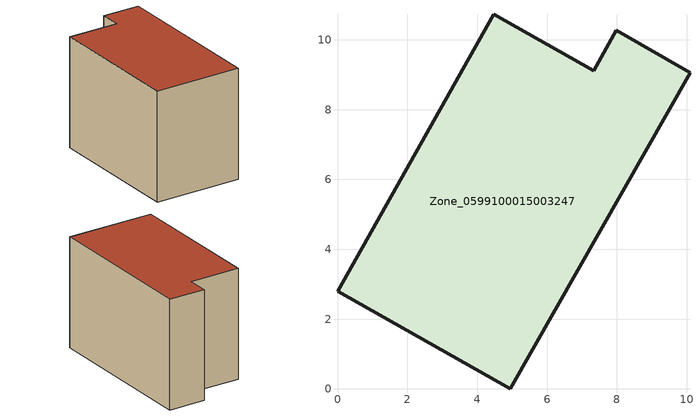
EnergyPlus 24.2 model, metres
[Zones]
Zone_0599100015003247
 floor ground (C_G): 4.95,0 0,2.8 4.48,10.74 7.34,9.11 7.99,10.27 10.09,9.06 z1.75
 wall outside (C_F): 0,2.8 4.95,0 10.09,9.06 7.99,10.27 7.34,9.11 4.48,10.74 0,2.8 z1.75:8.89
 roof outside (C_R): 4.48,10.74 0,2.8 4.95,0 10.09,9.06 7.99,10.27 7.34,9.11 z8.89
[BUILDING]
Pand.0599100015003247: North Axis=0; Terrain=City; Loads Convergence Tolerance Value=0.04; Temperature Convergence Tolerance Value=0.4; Solar Distribution=FullExterior; Maximum Number of Warmup Days=25; Minimum Number of Warmup Days=1
[Site:Location]
Rotterdam.The.Hague.AP_ZH_NLD Design_Conditions: Latitude=51.96; Longitude=4.45; Time Zone=1; Elevation=-4.5
[SITE:GROUNDTEMPERATURE:BUILDINGSURFACE]
18, 18, 18, 18, 18, 18, 18, 18, 18, 18, 18, 18
[MATERIAL] Thermal Absorptance=0.9; Solar Absorptance=0.7; Visible Absorptance=0.7
Name | Roughness | Thickness | Conductivity | Density | Specific Heat
G.TI.1975-1991 | MediumSmooth | 0.15 | 0.288461 | 540 | 1210
F.TI.1975-1991 | Rough | 0.3 | 0.230769 | 1920 | 840
R.TI.1975-1991 | MediumRough | 0.2 | 0.153846 | 1500 | 1000
[CONSTRUCTION]
C_G: G.TI.1975-1991
C_F: F.TI.1975-1991
C_R: R.TI.1975-1991
[ZONE]
Zone_0599100015003247: Type=1; Multiplier=1; Ceiling Height=Autocalculate; Volume=Autocalculate; Floor Area=autocalculate; Part of Total Floor Area=Yes
[ZONEINFILTRATION:DESIGNFLOWRATE]
Infil_Zone_0599100015003247: Zone or ZoneList or Space or SpaceList=Zone_0599100015003247; Schedule=AlwaysOn; Design Flow Rate Calculation Method=Flow/Area; Flow Rate per Floor Area=0.003; Constant Term Coefficient=1; Temperature Term Coefficient=0; Velocity Term Coefficient=0; Velocity Squared Term Coefficient=0
[HVACTEMPLATE:ZONE:IDEALLOADSAIRSYSTEM]
Zone_0599100015003247: Maximum Heating Supply Air Temperature=50; Minimum Cooling Supply Air Temperature=13; Maximum Heating Supply Air Humidity Ratio=0.0156; Minimum Cooling Supply Air Humidity Ratio=0.0077; Heating Limit=NoLimit; Cooling Limit=NoLimit; Dehumidification Control Type=ConstantSensibleHeatRatio; Cooling Sensible Heat Ratio=0.7; Dehumidification Setpoint=60; Humidification Control Type=None; Humidification Setpoint=30; Outdoor Air Method=None; Outdoor Air Flow Rate per Person=0.00944; Outdoor Air Flow Rate per Zone Floor Area=0; Outdoor Air Flow Rate per Zone=0; Demand Controlled Ventilation Type=None; Outdoor Air Economizer Type=NoEconomizer; Heat Recovery Type=None; Sensible Heat Recovery Effectiveness=0.7; Latent Heat Recovery Effectiveness=0.65
[ZONECONTROL:THERMOSTAT]
ThermostatControl_Zone_0599100015003247: Zone or ZoneList=Zone_0599100015003247; Control Type Schedule=DualSetpointControlType; Control 1=Thermostat_Zone_0599100015003247; Temperature Difference Between Cutout And Setpoint=0
[THERMOSTATSETPOINT:DUALSETPOINT]
Thermostat_Zone_0599100015003247: Heating Setpoint Temperature Schedule=HeatingSetpoint_Zone_0599100015003247; Cooling Setpoint Temperature Schedule=CoolingSetpoint_Zone_0599100015003247
[SCHEDULE:COMPACT]
HeatingSetpoint_Zone_0599100015003247: Through: 12/31, For: AllDays, Until: 24:00, 21
CoolingSetpoint_Zone_0599100015003247: Through: 12/31, For: AllDays, Until: 24:00, 24
DualSetpointControlType: Through: 12/31, For: AllDays, Until: 24:00, 4
AlwaysOn: Through: 12/31, For: AllDays, Until: 24:00, 1
